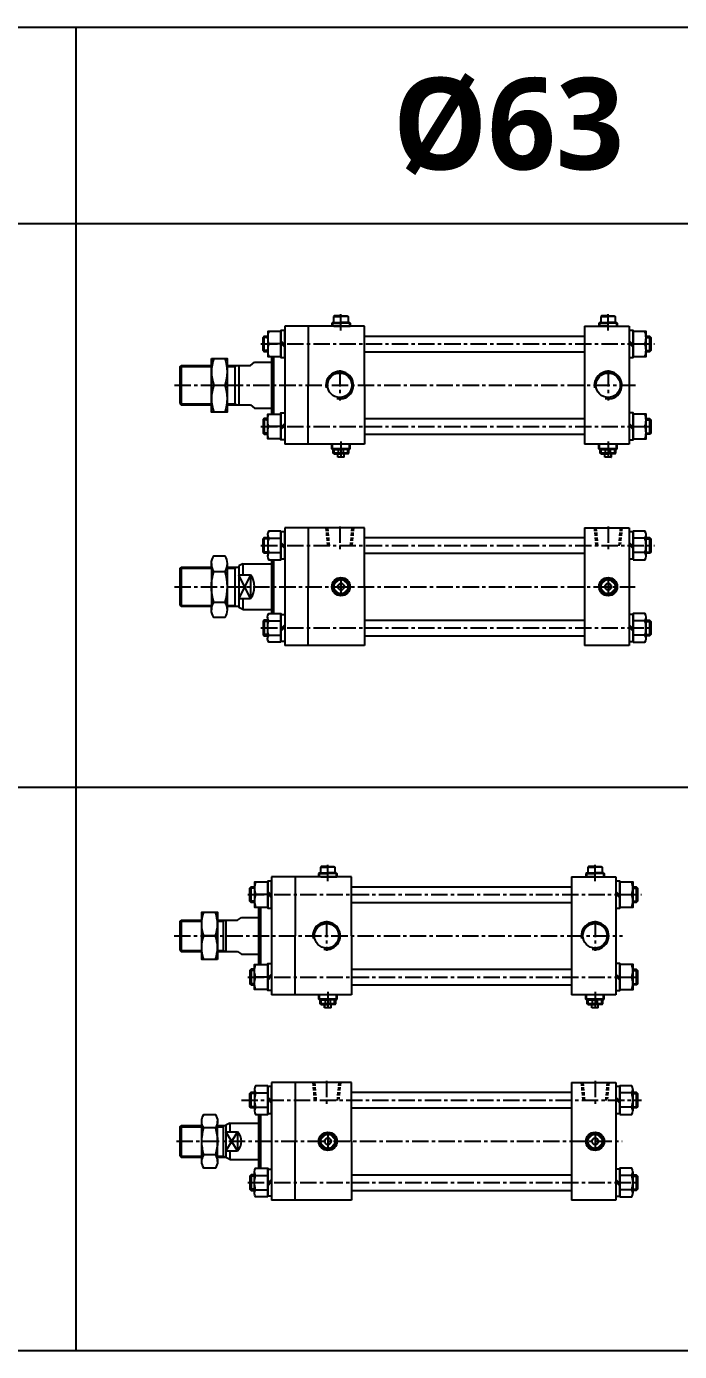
# Model space of a CAD drawing. Extents: x -819 to 29893, y -8942 to 9886.
# Drawn here: x 1329 to 1827, y 1799 to 2811 of the extents above; entities that cross this region are included whole.
import ezdxf

# ---------------------------------------------------------------- set-up
doc = ezdxf.new("R2010")
doc.units = 0
doc.header["$LTSCALE"] = 10
doc.header["$MEASUREMENT"] = 0
doc.linetypes.add('CENTER', pattern=[2, 1.25, -0.25, 0.25, -0.25])
doc.linetypes.add('HIDDEN', pattern=[0.375, 0.25, -0.125])
doc.layers.get('0').update_dxf_attribs({"linetype": 'CONTINUOUS'})
doc.layers.add('ML', color=7, linetype='CONTINUOUS')
doc.layers.add('THIN', color=3, linetype='CONTINUOUS')
doc.styles.add('문자', font='romans.shx')

msp = doc.modelspace()

# ---------------------------------------------------------------- linework, layer by layer
at = {"layer": 'ML', "color": 1, "linetype": 'CENTER'}
for p, q in [((1568.7, 2578.6), (1568.7, 2591.7)), ((1772.7, 2578.6), (1772.7, 2591.7)), ((1507.6, 2568.4), (1808.2, 2568.4)), ((1567.7, 2548.4), (1567.7, 2525.3)), ((1772.7, 2548.4), (1772.7, 2525.3)), ((1441.6, 2536.9), (1793.6, 2536.9)), ((1507.6, 2505.4), (1807.3, 2505.4)), ((1568.7, 2494), (1568.7, 2480.9)), ((1772.7, 2494), (1772.7, 2480.9)), ((1567.7, 2429.1), (1567.7, 2411)), ((1772.7, 2429.1), (1772.7, 2409.4)), ((1507.6, 2414.5), (1808.2, 2414.5)), ((1568.7, 2390), (1568.7, 2376)), ((1772.7, 2390), (1772.7, 2376)), ((1441.6, 2383), (1793.3, 2383)), ((1507.6, 2351.5), (1807.3, 2351.5)), ((1558.7, 2158), (1558.7, 2171.1)), ((1762.7, 2158), (1762.7, 2171.1)), ((1497.6, 2147.8), (1798.2, 2147.8)), ((1557.7, 2127.8), (1557.7, 2104.7)), ((1762.7, 2127.8), (1762.7, 2104.7)), ((1441.3, 2116.3), (1783.6, 2116.3)), ((1497.6, 2084.8), (1797.3, 2084.8)), ((1558.7, 2073.4), (1558.7, 2060.3)), ((1762.7, 2073.4), (1762.7, 2060.3)), ((1557.7, 2005.5), (1557.7, 1987.3)), ((1762.7, 2005.5), (1762.7, 1985.7)), ((1492.6, 1990.8), (1798.2, 1990.8)), ((1558.7, 1966.3), (1558.7, 1952.3)), ((1762.7, 1966.3), (1762.7, 1952.3)), ((1443.1, 1959.3), (1783.3, 1959.3)), ((1497.6, 1927.8), (1797.3, 1927.8))]:
    msp.add_line(p, q, dxfattribs=at)
at = {"layer": 'ML'}
for p, q in [((1525.7, 2581.9), (1525.7, 2491.9)), ((1543.7, 2581.9), (1525.7, 2581.9)), ((1586.7, 2581.9), (1543.7, 2581.9)), ((1543.7, 2581.9), (1543.7, 2536.9)), ((1562.1, 2584.9), (1561.6, 2584.4)), ((1561.6, 2584.4), (1561.6, 2581.9)), ((1561.6, 2584.4), (1568.6, 2584.4)), ((1568.6, 2581.9), (1561.6, 2581.9)), ((1562.1, 2584.9), (1568.6, 2584.9)), ((1563.6, 2589.9), (1563.1, 2589.4)), ((1563.1, 2589.4), (1563.1, 2584.9)), ((1563.1, 2589.4), (1568.6, 2589.4)), ((1563.2, 2581.9), (1574.2, 2581.9)), ((1568.6, 2589.9), (1563.6, 2589.9)), ((1568.6, 2589.9), (1573.6, 2589.9)), ((1574.1, 2589.4), (1568.6, 2589.4)), ((1575.1, 2584.9), (1568.6, 2584.9)), ((1575.6, 2584.4), (1568.6, 2584.4)), ((1568.6, 2581.9), (1575.6, 2581.9)), ((1573.6, 2589.9), (1574.1, 2589.4)), ((1574.1, 2589.4), (1574.1, 2584.9)), ((1575.1, 2584.9), (1575.6, 2584.4)), ((1575.6, 2584.4), (1575.6, 2581.9)), ((1586.7, 2536.9), (1586.7, 2581.9)), ((1754.7, 2581.9), (1788.7, 2581.9)), ((1754.7, 2581.9), (1754.7, 2536.9)), ((1766.1, 2584.9), (1765.6, 2584.4)), ((1765.6, 2584.4), (1765.6, 2581.9)), ((1765.6, 2584.4), (1772.6, 2584.4)), ((1772.6, 2581.9), (1765.6, 2581.9)), ((1766.1, 2584.9), (1772.6, 2584.9)), ((1767.6, 2589.9), (1767.1, 2589.4)), ((1767.1, 2589.4), (1767.1, 2584.9)), ((1767.1, 2589.4), (1772.6, 2589.4)), ((1767.2, 2581.9), (1778.2, 2581.9)), ((1772.6, 2589.9), (1767.6, 2589.9)), ((1772.6, 2589.9), (1777.6, 2589.9)), ((1778.1, 2589.4), (1772.6, 2589.4)), ((1779.1, 2584.9), (1772.6, 2584.9)), ((1779.6, 2584.4), (1772.6, 2584.4)), ((1772.6, 2581.9), (1779.6, 2581.9)), ((1777.6, 2589.9), (1778.1, 2589.4)), ((1778.1, 2589.4), (1778.1, 2584.9)), ((1779.1, 2584.9), (1779.6, 2584.4)), ((1779.6, 2584.4), (1779.6, 2581.9)), ((1788.7, 2581.9), (1788.7, 2491.9)), ((1510.1, 2562.4), (1510.1, 2574.4)), ((1804.2, 2574.4), (1804.2, 2562.4)), ((1522.7, 2568.4), (1513.5, 2568.4)), ((1522.7, 2570.7), (1525.7, 2567.7)), ((1522.7, 2569), (1525.7, 2566)), ((1791.7, 2567.7), (1788.7, 2570.7)), ((1791.7, 2566), (1788.7, 2569)), ((1791.7, 2568.4), (1800.8, 2568.4)), ((1445.7, 2550.9), (1446.7, 2551.9)), ((1445.7, 2550.9), (1445.7, 2522.9)), ((1446.7, 2551.9), (1446.7, 2521.9)), ((1487.7, 2551.9), (1487.7, 2521.9)), ((1490.7, 2551.9), (1490.7, 2521.9)), ((1499.7, 2551.9), (1502.7, 2554.4)), ((1515.7, 2558.9), (1515.7, 2514.9)), ((1517.2, 2558.9), (1517.2, 2514.9)), ((1471.6, 2536.9), (1479.9, 2536.9)), ((1543.7, 2491.9), (1543.7, 2536.9)), ((1586.7, 2536.9), (1586.7, 2491.9)), ((1754.7, 2536.9), (1754.7, 2491.9)), ((1445.7, 2522.9), (1446.7, 2521.9)), ((1499.7, 2521.9), (1502.7, 2519.4)), ((1510.1, 2511.4), (1510.1, 2499.4)), ((1804.2, 2511.4), (1804.2, 2499.4)), ((1522.7, 2505.4), (1513.5, 2505.4)), ((1522.7, 2504.7), (1525.7, 2507.7)), ((1522.7, 2503), (1525.7, 2506)), ((1791.7, 2504.7), (1788.7, 2507.7)), ((1791.7, 2503), (1788.7, 2506)), ((1791.7, 2505.4), (1800.8, 2505.4)), ((1543.7, 2491.9), (1525.7, 2491.9)), ((1586.7, 2491.9), (1543.7, 2491.9)), ((1561.7, 2488.4), (1561.7, 2491.9)), ((1571.2, 2491.9), (1566.2, 2491.9)), ((1571.2, 2491.9), (1566.2, 2491.9)), ((1575.7, 2488.4), (1575.7, 2491.9)), ((1788.7, 2491.9), (1754.7, 2491.9)), ((1765.7, 2488.4), (1765.7, 2491.9)), ((1775.2, 2491.9), (1770.2, 2491.9)), ((1775.2, 2491.9), (1770.2, 2491.9)), ((1779.7, 2488.4), (1779.7, 2491.9)), ((1562.2, 2487.9), (1561.7, 2488.4)), ((1575.7, 2488.4), (1561.7, 2488.4)), ((1562.2, 2487.9), (1568.7, 2487.9)), ((1562.7, 2484.9), (1562.7, 2487.9)), ((1563.2, 2484.4), (1562.7, 2484.9)), ((1574.7, 2484.9), (1562.7, 2484.9)), ((1563.2, 2484.4), (1568.7, 2484.4)), ((1563.5, 2484.9), (1563.5, 2487.9)), ((1566.2, 2482), (1566.2, 2484.4)), ((1571.2, 2482), (1566.2, 2482)), ((1566.3, 2481.9), (1566.2, 2482)), ((1571.1, 2481.9), (1566.3, 2481.9)), ((1566.8, 2484.9), (1566.8, 2487.9)), ((1575.2, 2487.9), (1568.7, 2487.9)), ((1574.2, 2484.4), (1568.7, 2484.4)), ((1570.6, 2484.9), (1570.6, 2487.9)), ((1571.1, 2481.9), (1571.2, 2482)), ((1571.2, 2482), (1571.2, 2484.4)), ((1573.8, 2484.9), (1573.8, 2487.9)), ((1574.2, 2484.4), (1574.7, 2484.9)), ((1574.7, 2484.9), (1574.7, 2487.9)), ((1575.2, 2487.9), (1575.7, 2488.4)), ((1766.2, 2487.9), (1765.7, 2488.4)), ((1779.7, 2488.4), (1765.7, 2488.4)), ((1766.2, 2487.9), (1772.7, 2487.9)), ((1766.7, 2484.9), (1766.7, 2487.9)), ((1767.2, 2484.4), (1766.7, 2484.9)), ((1778.7, 2484.9), (1766.7, 2484.9)), ((1767.2, 2484.4), (1772.7, 2484.4)), ((1767.5, 2484.9), (1767.5, 2487.9)), ((1770.2, 2482), (1770.2, 2484.4)), ((1775.2, 2482), (1770.2, 2482)), ((1770.3, 2481.9), (1770.2, 2482)), ((1775.1, 2481.9), (1770.3, 2481.9)), ((1770.8, 2484.9), (1770.8, 2487.9)), ((1779.2, 2487.9), (1772.7, 2487.9)), ((1778.2, 2484.4), (1772.7, 2484.4)), ((1774.6, 2484.9), (1774.6, 2487.9)), ((1775.1, 2481.9), (1775.2, 2482)), ((1775.2, 2482), (1775.2, 2484.4)), ((1777.8, 2484.9), (1777.8, 2487.9)), ((1778.2, 2484.4), (1778.7, 2484.9)), ((1778.7, 2484.9), (1778.7, 2487.9)), ((1779.2, 2487.9), (1779.7, 2488.4)), ((1510.1, 2408.5), (1510.1, 2420.5)), ((1512.7, 2422.7), (1512.7, 2406.3)), ((1513.5, 2420), (1522.7, 2420)), ((1543.7, 2428), (1525.7, 2428)), ((1525.7, 2428), (1525.7, 2338)), ((1586.7, 2428), (1543.7, 2428)), ((1543.7, 2428), (1543.7, 2383)), ((1586.7, 2383), (1586.7, 2428)), ((1754.7, 2428), (1788.7, 2428)), ((1754.7, 2428), (1754.7, 2383)), ((1788.7, 2428), (1788.7, 2338)), ((1800.8, 2420), (1791.7, 2420)), ((1801.7, 2406.3), (1801.7, 2422.7)), ((1804.2, 2420.5), (1804.2, 2408.5)), ((1513.5, 2409), (1522.7, 2409)), ((1522.7, 2416.8), (1525.7, 2413.8)), ((1522.7, 2415.1), (1525.7, 2412.1)), ((1791.7, 2413.8), (1788.7, 2416.8)), ((1791.7, 2412.1), (1788.7, 2415.1)), ((1800.8, 2409), (1791.7, 2409)), ((1469.7, 2400.6), (1469.7, 2365.4)), ((1481.7, 2400.6), (1481.7, 2365.4)), ((1493.7, 2400.5), (1490.7, 2398.8)), ((1493.7, 2400.5), (1493.7, 2392)), ((1515.7, 2403.5), (1515.7, 2362.5)), ((1517.2, 2403.5), (1517.2, 2362.5)), ((1445.7, 2397), (1446.7, 2398)), ((1445.7, 2397), (1445.7, 2369)), ((1446.7, 2398), (1446.7, 2368)), ((1471.6, 2394.7), (1479.9, 2394.7)), ((1487.7, 2398), (1487.7, 2368)), ((1490.7, 2398.8), (1490.7, 2367.2)), ((1490.7, 2392), (1499.7, 2392)), ((1499.7, 2392), (1499.7, 2374)), ((1543.7, 2338), (1543.7, 2383)), ((1566.8, 2388.1), (1563.5, 2384.9)), ((1563.5, 2381.1), (1566.8, 2377.8)), ((1570.6, 2388.1), (1573.8, 2384.9)), ((1573.8, 2381.1), (1570.6, 2377.8)), ((1586.7, 2383), (1586.7, 2338)), ((1754.7, 2383), (1754.7, 2338)), ((1770.8, 2388.1), (1767.5, 2384.9)), ((1767.5, 2381.1), (1770.8, 2377.8)), ((1774.6, 2388.1), (1777.8, 2384.9)), ((1777.8, 2381.1), (1774.6, 2377.8)), ((1445.7, 2369), (1446.7, 2368)), ((1471.6, 2371.2), (1479.9, 2371.2)), ((1490.7, 2374), (1499.7, 2374)), ((1493.7, 2374), (1493.7, 2365.5)), ((1493.7, 2365.5), (1490.7, 2367.2)), ((1512.7, 2343.3), (1512.7, 2359.7)), ((1801.7, 2343.3), (1801.7, 2359.7)), ((1510.1, 2357.5), (1510.1, 2345.5)), ((1513.5, 2357), (1522.7, 2357)), ((1522.7, 2350.8), (1525.7, 2353.8)), ((1522.7, 2349.1), (1525.7, 2352.1)), ((1791.7, 2350.8), (1788.7, 2353.8)), ((1791.7, 2349.1), (1788.7, 2352.1)), ((1800.8, 2357), (1791.7, 2357)), ((1804.2, 2357.5), (1804.2, 2345.5)), ((1513.5, 2346), (1522.7, 2346)), ((1800.8, 2346), (1791.7, 2346)), ((1543.7, 2338), (1525.7, 2338)), ((1586.7, 2338), (1543.7, 2338)), ((1788.7, 2338), (1754.7, 2338)), ((1553.6, 2169.3), (1553.1, 2168.8)), ((1553.1, 2168.8), (1553.1, 2164.3)), ((1553.1, 2168.8), (1558.6, 2168.8)), ((1558.6, 2169.3), (1553.6, 2169.3)), ((1558.6, 2169.3), (1563.6, 2169.3)), ((1564.1, 2168.8), (1558.6, 2168.8)), ((1563.6, 2169.3), (1564.1, 2168.8)), ((1564.1, 2168.8), (1564.1, 2164.3)), ((1757.6, 2169.3), (1757.1, 2168.8)), ((1757.1, 2168.8), (1757.1, 2164.3)), ((1757.1, 2168.8), (1762.6, 2168.8)), ((1762.6, 2169.3), (1757.6, 2169.3)), ((1762.6, 2169.3), (1767.6, 2169.3)), ((1768.1, 2168.8), (1762.6, 2168.8)), ((1767.6, 2169.3), (1768.1, 2168.8)), ((1768.1, 2168.8), (1768.1, 2164.3)), ((1515.7, 2161.3), (1515.7, 2071.3)), ((1533.7, 2161.3), (1515.7, 2161.3)), ((1576.7, 2161.3), (1533.7, 2161.3)), ((1533.7, 2161.3), (1533.7, 2116.3)), ((1552.1, 2164.3), (1551.6, 2163.8)), ((1551.6, 2163.8), (1551.6, 2161.3)), ((1551.6, 2163.8), (1558.6, 2163.8)), ((1558.6, 2161.3), (1551.6, 2161.3)), ((1552.1, 2164.3), (1558.6, 2164.3)), ((1553.2, 2161.3), (1564.2, 2161.3)), ((1565.1, 2164.3), (1558.6, 2164.3)), ((1565.6, 2163.8), (1558.6, 2163.8)), ((1558.6, 2161.3), (1565.6, 2161.3)), ((1565.1, 2164.3), (1565.6, 2163.8)), ((1565.6, 2163.8), (1565.6, 2161.3)), ((1576.7, 2116.3), (1576.7, 2161.3)), ((1744.7, 2161.3), (1778.7, 2161.3)), ((1744.7, 2161.3), (1744.7, 2116.3)), ((1756.1, 2164.3), (1755.6, 2163.8)), ((1755.6, 2163.8), (1755.6, 2161.3)), ((1755.6, 2163.8), (1762.6, 2163.8)), ((1762.6, 2161.3), (1755.6, 2161.3)), ((1756.1, 2164.3), (1762.6, 2164.3)), ((1757.2, 2161.3), (1768.2, 2161.3)), ((1769.1, 2164.3), (1762.6, 2164.3)), ((1769.6, 2163.8), (1762.6, 2163.8)), ((1762.6, 2161.3), (1769.6, 2161.3)), ((1769.1, 2164.3), (1769.6, 2163.8)), ((1769.6, 2163.8), (1769.6, 2161.3)), ((1778.7, 2161.3), (1778.7, 2071.3)), ((1500.1, 2141.8), (1500.1, 2153.8)), ((1512.7, 2147.8), (1503.5, 2147.8)), ((1512.7, 2150.1), (1515.7, 2147.1)), ((1512.7, 2148.4), (1515.7, 2145.4)), ((1781.7, 2147.1), (1778.7, 2150.1)), ((1781.7, 2145.4), (1778.7, 2148.4)), ((1781.7, 2147.8), (1790.8, 2147.8)), ((1794.2, 2153.8), (1794.2, 2141.8)), ((1505.7, 2138.3), (1505.7, 2094.3)), ((1507.2, 2138.3), (1507.2, 2094.3)), ((1445.7, 2127.3), (1446.7, 2128.3)), ((1445.7, 2127.3), (1445.7, 2105.3)), ((1446.7, 2128.3), (1446.7, 2104.3)), ((1478.7, 2128.3), (1478.7, 2104.3)), ((1480.7, 2128.3), (1480.7, 2104.3)), ((1480.7, 2128.3), (1489.7, 2128.3)), ((1489.7, 2128.3), (1492.7, 2130.3)), ((1472.8, 2116.3), (1464, 2116.3)), ((1533.7, 2071.3), (1533.7, 2116.3)), ((1576.7, 2116.3), (1576.7, 2071.3)), ((1744.7, 2116.3), (1744.7, 2071.3)), ((1445.7, 2105.3), (1446.7, 2104.3)), ((1489.7, 2104.3), (1492.7, 2102.3)), ((1500.1, 2090.8), (1500.1, 2078.8)), ((1512.7, 2084.1), (1515.7, 2087.1)), ((1512.7, 2082.4), (1515.7, 2085.4)), ((1781.7, 2084.1), (1778.7, 2087.1)), ((1781.7, 2082.4), (1778.7, 2085.4)), ((1794.2, 2090.8), (1794.2, 2078.8)), ((1512.7, 2084.8), (1503.5, 2084.8)), ((1781.7, 2084.8), (1790.8, 2084.8)), ((1533.7, 2071.3), (1515.7, 2071.3)), ((1576.7, 2071.3), (1533.7, 2071.3)), ((1551.7, 2067.8), (1551.7, 2071.3)), ((1552.2, 2067.3), (1551.7, 2067.8)), ((1565.7, 2067.8), (1551.7, 2067.8)), ((1552.2, 2067.3), (1558.7, 2067.3)), ((1552.7, 2064.3), (1552.7, 2067.3)), ((1553.5, 2064.3), (1553.5, 2067.3)), ((1561.2, 2071.3), (1556.2, 2071.3)), ((1561.2, 2071.3), (1556.2, 2071.3)), ((1556.8, 2064.3), (1556.8, 2067.3)), ((1565.2, 2067.3), (1558.7, 2067.3)), ((1560.6, 2064.3), (1560.6, 2067.3)), ((1563.8, 2064.3), (1563.8, 2067.3)), ((1564.7, 2064.3), (1564.7, 2067.3)), ((1565.2, 2067.3), (1565.7, 2067.8)), ((1565.7, 2067.8), (1565.7, 2071.3)), ((1778.7, 2071.3), (1744.7, 2071.3)), ((1755.7, 2067.8), (1755.7, 2071.3)), ((1756.2, 2067.3), (1755.7, 2067.8)), ((1769.7, 2067.8), (1755.7, 2067.8)), ((1756.2, 2067.3), (1762.7, 2067.3)), ((1756.7, 2064.3), (1756.7, 2067.3)), ((1757.5, 2064.3), (1757.5, 2067.3)), ((1765.2, 2071.3), (1760.2, 2071.3)), ((1765.2, 2071.3), (1760.2, 2071.3)), ((1760.8, 2064.3), (1760.8, 2067.3)), ((1769.2, 2067.3), (1762.7, 2067.3)), ((1764.6, 2064.3), (1764.6, 2067.3)), ((1767.8, 2064.3), (1767.8, 2067.3)), ((1768.7, 2064.3), (1768.7, 2067.3)), ((1769.2, 2067.3), (1769.7, 2067.8)), ((1769.7, 2067.8), (1769.7, 2071.3)), ((1553.2, 2063.8), (1552.7, 2064.3)), ((1564.7, 2064.3), (1552.7, 2064.3)), ((1553.2, 2063.8), (1558.7, 2063.8)), ((1556.2, 2061.4), (1556.2, 2063.8)), ((1561.2, 2061.4), (1556.2, 2061.4)), ((1556.3, 2061.3), (1556.2, 2061.4)), ((1561.1, 2061.3), (1556.3, 2061.3)), ((1564.2, 2063.8), (1558.7, 2063.8)), ((1561.1, 2061.3), (1561.2, 2061.4)), ((1561.2, 2061.4), (1561.2, 2063.8)), ((1564.2, 2063.8), (1564.7, 2064.3)), ((1757.2, 2063.8), (1756.7, 2064.3)), ((1768.7, 2064.3), (1756.7, 2064.3)), ((1757.2, 2063.8), (1762.7, 2063.8)), ((1760.2, 2061.4), (1760.2, 2063.8)), ((1765.2, 2061.4), (1760.2, 2061.4)), ((1760.3, 2061.3), (1760.2, 2061.4)), ((1765.1, 2061.3), (1760.3, 2061.3)), ((1768.2, 2063.8), (1762.7, 2063.8)), ((1765.1, 2061.3), (1765.2, 2061.4)), ((1765.2, 2061.4), (1765.2, 2063.8)), ((1768.2, 2063.8), (1768.7, 2064.3)), ((1533.7, 2004.3), (1515.7, 2004.3)), ((1515.7, 2004.3), (1515.7, 1914.3)), ((1576.7, 2004.3), (1533.7, 2004.3)), ((1533.7, 2004.3), (1533.7, 1959.3)), ((1576.7, 1959.3), (1576.7, 2004.3)), ((1744.7, 2004.3), (1778.7, 2004.3)), ((1744.7, 2004.3), (1744.7, 1959.3)), ((1778.7, 2004.3), (1778.7, 1914.3)), ((1500.1, 1984.8), (1500.1, 1996.8)), ((1502.7, 1999), (1502.7, 1982.6)), ((1503.5, 1996.3), (1512.7, 1996.3)), ((1790.8, 1996.3), (1781.7, 1996.3)), ((1791.7, 1982.6), (1791.7, 1999)), ((1794.2, 1996.8), (1794.2, 1984.8)), ((1503.5, 1985.3), (1512.7, 1985.3)), ((1512.7, 1993.1), (1515.7, 1990.1)), ((1512.7, 1991.4), (1515.7, 1988.4)), ((1781.7, 1990.1), (1778.7, 1993.1)), ((1781.7, 1988.4), (1778.7, 1991.4)), ((1790.8, 1985.3), (1781.7, 1985.3)), ((1462.4, 1943.9), (1462.4, 1974.7)), ((1474.4, 1943.9), (1474.4, 1974.7)), ((1505.7, 1979.8), (1505.7, 1938.8)), ((1507.2, 1979.8), (1507.2, 1938.8)), ((1445.7, 1970.3), (1446.7, 1971.3)), ((1445.7, 1970.3), (1445.7, 1948.3)), ((1446.7, 1971.3), (1446.7, 1947.3)), ((1472.8, 1969.5), (1464, 1969.5)), ((1478.7, 1971.3), (1478.7, 1947.3)), ((1483.7, 1973.3), (1480.7, 1971.6)), ((1480.7, 1971.6), (1480.7, 1947)), ((1480.7, 1966.5), (1489.7, 1966.5)), ((1483.7, 1973.3), (1483.7, 1966.5)), ((1489.7, 1966.5), (1489.7, 1952.1)), ((1556.8, 1964.4), (1553.5, 1961.2)), ((1560.6, 1964.4), (1563.8, 1961.2)), ((1760.8, 1964.4), (1757.5, 1961.2)), ((1764.6, 1964.4), (1767.8, 1961.2)), ((1533.7, 1914.3), (1533.7, 1959.3)), ((1553.5, 1957.4), (1556.8, 1954.1)), ((1563.8, 1957.4), (1560.6, 1954.1)), ((1576.7, 1959.3), (1576.7, 1914.3)), ((1744.7, 1959.3), (1744.7, 1914.3)), ((1757.5, 1957.4), (1760.8, 1954.1)), ((1767.8, 1957.4), (1764.6, 1954.1)), ((1445.7, 1948.3), (1446.7, 1947.3)), ((1472.8, 1949), (1464, 1949)), ((1480.7, 1952.1), (1489.7, 1952.1)), ((1483.7, 1945.3), (1480.7, 1947)), ((1483.7, 1952.1), (1483.7, 1945.3)), ((1500.1, 1933.8), (1500.1, 1921.8)), ((1502.7, 1919.6), (1502.7, 1936)), ((1503.5, 1933.3), (1512.7, 1933.3)), ((1790.8, 1933.3), (1781.7, 1933.3)), ((1791.7, 1919.6), (1791.7, 1936)), ((1794.2, 1933.8), (1794.2, 1921.8)), ((1512.7, 1927.1), (1515.7, 1930.1)), ((1512.7, 1925.4), (1515.7, 1928.4)), ((1781.7, 1927.1), (1778.7, 1930.1)), ((1781.7, 1925.4), (1778.7, 1928.4)), ((1503.5, 1922.3), (1512.7, 1922.3)), ((1533.7, 1914.3), (1515.7, 1914.3)), ((1576.7, 1914.3), (1533.7, 1914.3)), ((1778.7, 1914.3), (1744.7, 1914.3)), ((1790.8, 1922.3), (1781.7, 1922.3))]:
    msp.add_line(p, q, dxfattribs=at)
at = {"layer": 'ML', "color": 2}
for p, q in [((1562.1, 2584.9), (1562.1, 2581.9)), ((1575.1, 2584.9), (1575.1, 2581.9)), ((1766.1, 2584.9), (1766.1, 2581.9)), ((1779.1, 2584.9), (1779.1, 2581.9)), ((1512.7, 2573.4), (1509.2, 2573.4)), ((1801.7, 2573.4), (1805.2, 2573.4)), ((1512.7, 2563.3), (1509.2, 2563.3)), ((1801.7, 2563.3), (1805.2, 2563.3)), ((1487.7, 2551.1), (1489, 2551.9)), ((1487.7, 2522.6), (1489, 2521.9)), ((1512.7, 2510.4), (1509.2, 2510.4)), ((1801.7, 2510.4), (1805.2, 2510.4)), ((1512.7, 2500.3), (1509.2, 2500.3)), ((1801.7, 2500.3), (1805.2, 2500.3)), ((1562.2, 2487.9), (1562.2, 2491.9)), ((1575.2, 2487.9), (1575.2, 2491.9)), ((1766.2, 2487.9), (1766.2, 2491.9)), ((1779.2, 2487.9), (1779.2, 2491.9)), ((1566.3, 2481.9), (1566.3, 2484.4)), ((1571.1, 2481.9), (1571.1, 2484.4)), ((1770.3, 2481.9), (1770.3, 2484.4)), ((1775.1, 2481.9), (1775.1, 2484.4)), ((1512.7, 2419.5), (1509.2, 2419.5)), ((1801.7, 2419.5), (1805.2, 2419.5)), ((1512.7, 2409.4), (1509.2, 2409.4)), ((1801.7, 2409.4), (1805.2, 2409.4)), ((1487.7, 2397.2), (1489, 2398)), ((1499.7, 2392), (1490.7, 2374)), ((1499.7, 2374), (1490.7, 2392)), ((1487.7, 2368.7), (1489, 2368)), ((1512.7, 2356.5), (1509.2, 2356.5)), ((1801.7, 2356.5), (1805.2, 2356.5)), ((1512.7, 2346.4), (1509.2, 2346.4)), ((1801.7, 2346.4), (1805.2, 2346.4)), ((1552.1, 2164.3), (1552.1, 2161.3)), ((1565.1, 2164.3), (1565.1, 2161.3)), ((1756.1, 2164.3), (1756.1, 2161.3)), ((1769.1, 2164.3), (1769.1, 2161.3)), ((1478.7, 2127.5), (1480, 2128.3)), ((1478.7, 2105), (1480, 2104.3)), ((1552.2, 2067.3), (1552.2, 2071.3)), ((1565.2, 2067.3), (1565.2, 2071.3)), ((1756.2, 2067.3), (1756.2, 2071.3)), ((1769.2, 2067.3), (1769.2, 2071.3)), ((1556.3, 2061.3), (1556.3, 2063.8)), ((1561.1, 2061.3), (1561.1, 2063.8)), ((1760.3, 2061.3), (1760.3, 2063.8)), ((1765.1, 2061.3), (1765.1, 2063.8)), ((1478.7, 1970.5), (1480, 1971.3)), ((1489.7, 1966.5), (1480.7, 1952.1)), ((1489.7, 1952.1), (1480.7, 1966.5)), ((1478.7, 1948), (1480, 1947.3))]:
    msp.add_line(p, q, dxfattribs=at)
at = {"layer": 'ML', "color": 7, "linetype": 'Continuous'}
for p, q in [((1586.7, 2574.4), (1754.7, 2574.4)), ((1586.7, 2562.4), (1754.7, 2562.4)), ((1446.7, 2551.9), (1469.7, 2551.9)), ((1481.7, 2551.9), (1499.7, 2551.9)), ((1502.7, 2554.4), (1515.7, 2554.4)), ((1446.7, 2521.9), (1469.7, 2521.9)), ((1481.7, 2521.9), (1499.7, 2521.9)), ((1502.7, 2519.4), (1515.7, 2519.4)), ((1586.7, 2511.4), (1754.7, 2511.4)), ((1586.7, 2499.4), (1754.7, 2499.4)), ((1586.7, 2420.5), (1754.7, 2420.5)), ((1493.7, 2400.5), (1515.7, 2400.5)), ((1586.7, 2408.5), (1754.7, 2408.5)), ((1446.7, 2398), (1469.7, 2398)), ((1481.7, 2398), (1490.7, 2398)), ((1446.7, 2368), (1469.7, 2368)), ((1481.7, 2368), (1490.7, 2368)), ((1493.7, 2365.5), (1515.7, 2365.5)), ((1586.7, 2357.5), (1754.7, 2357.5)), ((1586.7, 2345.5), (1754.7, 2345.5)), ((1576.7, 2153.8), (1744.7, 2153.8)), ((1576.7, 2141.8), (1744.7, 2141.8)), ((1446.7, 2128.3), (1462.4, 2128.3)), ((1474.4, 2128.3), (1480.7, 2128.3)), ((1492.7, 2130.3), (1505.7, 2130.3)), ((1446.7, 2104.3), (1462.4, 2104.3)), ((1474.4, 2104.3), (1480.7, 2104.3)), ((1480.7, 2104.3), (1489.7, 2104.3)), ((1492.7, 2102.3), (1505.7, 2102.3)), ((1576.7, 2090.8), (1744.7, 2090.8)), ((1576.7, 2078.8), (1744.7, 2078.8)), ((1576.7, 1996.8), (1744.7, 1996.8)), ((1576.7, 1984.8), (1744.7, 1984.8)), ((1446.7, 1971.3), (1462.4, 1971.3)), ((1474.4, 1971.3), (1480.7, 1971.3)), ((1483.7, 1973.3), (1505.7, 1973.3)), ((1446.7, 1947.3), (1462.4, 1947.3)), ((1474.4, 1947.3), (1480.7, 1947.3)), ((1483.7, 1945.3), (1505.7, 1945.3)), ((1576.7, 1933.8), (1744.7, 1933.8)), ((1576.7, 1921.8), (1744.7, 1921.8))]:
    msp.add_line(p, q, dxfattribs=at)
at = {"layer": 'ML', "color": 2, "linetype": 'Continuous'}
for p, q in [((1445.9, 2551.1), (1469.7, 2551.1)), ((1481.7, 2551.1), (1487.7, 2551.1)), ((1445.9, 2522.6), (1469.7, 2522.6)), ((1481.7, 2522.6), (1487.7, 2522.6)), ((1445.9, 2397.2), (1469.7, 2397.2)), ((1481.7, 2397.2), (1487.7, 2397.2)), ((1445.9, 2368.7), (1469.7, 2368.7)), ((1481.7, 2368.7), (1487.7, 2368.7)), ((1445.9, 2127.5), (1462.4, 2127.5)), ((1474.4, 2127.5), (1478.7, 2127.5)), ((1445.9, 2105), (1462.4, 2105)), ((1474.4, 2105), (1478.7, 2105)), ((1445.9, 1970.5), (1462.4, 1970.5)), ((1474.4, 1970.5), (1478.7, 1970.5)), ((1445.9, 1948), (1462.4, 1948)), ((1474.4, 1948), (1478.7, 1948))]:
    msp.add_line(p, q, dxfattribs=at)
at = {"layer": 'ML', "color": 6, "linetype": 'HIDDEN'}
for p, q in [((1557.2, 2428), (1558.3, 2415.1)), ((1558.4, 2428), (1559.6, 2414)), ((1577, 2428), (1575.8, 2414)), ((1578.2, 2428), (1577, 2415.1)), ((1762.2, 2428), (1763.3, 2415.1)), ((1763.4, 2428), (1764.6, 2414)), ((1782, 2428), (1780.8, 2414)), ((1783.2, 2428), (1782, 2415.1)), ((1547.2, 2004.3), (1548.3, 1991.5)), ((1548.4, 2004.3), (1549.6, 1990.3)), ((1567, 2004.3), (1565.8, 1990.3)), ((1568.2, 2004.3), (1567, 1991.5)), ((1752.2, 2004.3), (1753.3, 1991.5)), ((1753.4, 2004.3), (1754.6, 1990.3)), ((1772, 2004.3), (1770.8, 1990.3)), ((1773.2, 2004.3), (1772, 1991.5))]:
    msp.add_line(p, q, dxfattribs=at)
at = {"layer": 'ML', "const_width": 1.5}
for points in [[(4304.6, 2660.2), (4304.6, 2810.2), (150, 2810.2)], [(1366.4, 2660.2), (1366.4, 2810.2)], [(729.3, 2660.2), (1366.4, 2660.2), (1366.4, 1799.5)], [(1366.4, 2660.2), (2036.9, 2660.2), (2036.9, 1799.5)], [(729.3, 2229.8), (1366.4, 2229.8)], [(1366.4, 2229.8), (2036.9, 2229.8)], [(729.3, 1799.5), (1366.4, 1799.5)], [(1366.4, 1799.5), (2036.9, 1799.5)]]:
    msp.add_lwpolyline(points, dxfattribs=at)
at = {"layer": 'ML'}
for points in [[(1512.7, 2562.4), (1510.1, 2562.4), (1509.2, 2563.3), (1509.2, 2573.4), (1510.1, 2574.4), (1512.7, 2574.4)], [(1525.7, 2558.1), (1525.7, 2578.7), (1522.7, 2578.7), (1522.7, 2558.1), (1525.7, 2558.1)], [(1788.7, 2578.7), (1788.7, 2558.1), (1791.7, 2558.1), (1791.7, 2578.7), (1788.7, 2578.7)], [(1801.7, 2574.4), (1804.2, 2574.4), (1805.2, 2573.4), (1805.2, 2563.3), (1804.2, 2562.4), (1801.7, 2562.4)], [(1512.7, 2511.4), (1510.1, 2511.4), (1509.2, 2510.4), (1509.2, 2500.3), (1510.1, 2499.4), (1512.7, 2499.4)], [(1525.7, 2515.7), (1525.7, 2495.1), (1522.7, 2495.1), (1522.7, 2515.7), (1525.7, 2515.7)], [(1788.7, 2515.7), (1788.7, 2495.1), (1791.7, 2495.1), (1791.7, 2515.7), (1788.7, 2515.7)], [(1801.7, 2511.4), (1804.2, 2511.4), (1805.2, 2510.4), (1805.2, 2500.3), (1804.2, 2499.4), (1801.7, 2499.4)], [(1512.7, 2408.5), (1510.1, 2408.5), (1509.2, 2409.4), (1509.2, 2419.5), (1510.1, 2420.5), (1512.7, 2420.5)], [(1525.7, 2404.2), (1525.7, 2424.8), (1522.7, 2424.8), (1522.7, 2404.2), (1525.7, 2404.2)], [(1788.7, 2424.8), (1788.7, 2404.2), (1791.7, 2404.2), (1791.7, 2424.8), (1788.7, 2424.8)], [(1801.7, 2420.5), (1804.2, 2420.5), (1805.2, 2419.5), (1805.2, 2409.4), (1804.2, 2408.5), (1801.7, 2408.5)], [(1525.7, 2361.8), (1525.7, 2341.2), (1522.7, 2341.2), (1522.7, 2361.8), (1525.7, 2361.8)], [(1788.7, 2361.8), (1788.7, 2341.2), (1791.7, 2341.2), (1791.7, 2361.8), (1788.7, 2361.8)], [(1512.7, 2357.5), (1510.1, 2357.5), (1509.2, 2356.5), (1509.2, 2346.4), (1510.1, 2345.5), (1512.7, 2345.5)], [(1801.7, 2357.5), (1804.2, 2357.5), (1805.2, 2356.5), (1805.2, 2346.4), (1804.2, 2345.5), (1801.7, 2345.5)], [(1515.7, 2137.5), (1515.7, 2158.1), (1512.7, 2158.1), (1512.7, 2137.5), (1515.7, 2137.5)], [(1778.7, 2158.1), (1778.7, 2137.5), (1781.7, 2137.5), (1781.7, 2158.1), (1778.7, 2158.1)], [(1502.7, 2141.8), (1500.1, 2141.8), (1499.2, 2142.7), (1499.2, 2152.8), (1500.1, 2153.8), (1502.7, 2153.8)], [(1791.7, 2153.8), (1794.2, 2153.8), (1795.2, 2152.8), (1795.2, 2142.7), (1794.2, 2141.8), (1791.7, 2141.8)], [(1502.7, 2090.8), (1500.1, 2090.8), (1499.2, 2089.8), (1499.2, 2079.7), (1500.1, 2078.8), (1502.7, 2078.8)], [(1515.7, 2095.1), (1515.7, 2074.5), (1512.7, 2074.5), (1512.7, 2095.1), (1515.7, 2095.1)], [(1778.7, 2095.1), (1778.7, 2074.5), (1781.7, 2074.5), (1781.7, 2095.1), (1778.7, 2095.1)], [(1791.7, 2090.8), (1794.2, 2090.8), (1795.2, 2089.8), (1795.2, 2079.7), (1794.2, 2078.8), (1791.7, 2078.8)], [(1502.7, 1984.8), (1500.1, 1984.8), (1499.2, 1985.7), (1499.2, 1995.8), (1500.1, 1996.8), (1502.7, 1996.8)], [(1515.7, 1980.5), (1515.7, 2001.1), (1512.7, 2001.1), (1512.7, 1980.5), (1515.7, 1980.5)], [(1778.7, 2001.1), (1778.7, 1980.5), (1781.7, 1980.5), (1781.7, 2001.1), (1778.7, 2001.1)], [(1791.7, 1996.8), (1794.2, 1996.8), (1795.2, 1995.8), (1795.2, 1985.7), (1794.2, 1984.8), (1791.7, 1984.8)], [(1502.7, 1933.8), (1500.1, 1933.8), (1499.2, 1932.8), (1499.2, 1922.7), (1500.1, 1921.8), (1502.7, 1921.8)], [(1515.7, 1938.1), (1515.7, 1917.5), (1512.7, 1917.5), (1512.7, 1938.1), (1515.7, 1938.1)], [(1778.7, 1938.1), (1778.7, 1917.5), (1781.7, 1917.5), (1781.7, 1938.1), (1778.7, 1938.1)], [(1791.7, 1933.8), (1794.2, 1933.8), (1795.2, 1932.8), (1795.2, 1922.7), (1794.2, 1921.8), (1791.7, 1921.8)]]:
    msp.add_lwpolyline(points, dxfattribs=at)
for points in [[(1522.7, 2577.9), (1512.7, 2577.9), (1512.7, 2558.9), (1522.7, 2558.9)], [(1791.7, 2558.9), (1801.7, 2558.9), (1801.7, 2577.9), (1791.7, 2577.9)], [(1469.7, 2557.4), (1481.7, 2557.4), (1481.7, 2516.4), (1469.7, 2516.4)], [(1522.7, 2495.9), (1512.7, 2495.9), (1512.7, 2514.9), (1522.7, 2514.9)], [(1791.7, 2495.9), (1801.7, 2495.9), (1801.7, 2514.9), (1791.7, 2514.9)], [(1512.7, 2157.3), (1502.7, 2157.3), (1502.7, 2138.3), (1512.7, 2138.3)], [(1781.7, 2138.3), (1791.7, 2138.3), (1791.7, 2157.3), (1781.7, 2157.3)], [(1474.4, 2098.3), (1462.4, 2098.3), (1462.4, 2134.3), (1474.4, 2134.3)], [(1512.7, 2075.3), (1502.7, 2075.3), (1502.7, 2094.3), (1512.7, 2094.3)], [(1781.7, 2075.3), (1791.7, 2075.3), (1791.7, 2094.3), (1781.7, 2094.3)]]:
    msp.add_lwpolyline(points, close=True, dxfattribs=at)
for points in [[(1513.5, 2577.9, 0.178633), (1513.5, 2568.4, 0.178633), (1513.5, 2558.9)], [(1800.8, 2558.9, 0.178633), (1800.8, 2568.4, 0.178633), (1800.8, 2577.9)], [(1471.6, 2557.4, 0.178633), (1471.6, 2536.9, 0.178633), (1471.6, 2516.4)], [(1479.9, 2557.4, -0.178633), (1479.9, 2536.9, -0.178633), (1479.9, 2516.4)], [(1513.5, 2495.9, -0.178633), (1513.5, 2505.4, -0.178633), (1513.5, 2514.9)], [(1800.8, 2495.9, 0.178633), (1800.8, 2505.4, 0.178633), (1800.8, 2514.9)], [(1522.7, 2425.5), (1513.5, 2425.5, 0.309401), (1513.5, 2420, 0.154701), (1513.5, 2409, 0.309401), (1513.5, 2403.5), (1522.7, 2403.5), (1522.7, 2425.5)], [(1791.7, 2403.5), (1800.8, 2403.5, 0.309401), (1800.8, 2409, 0.154701), (1800.8, 2420, 0.309401), (1800.8, 2425.5), (1791.7, 2425.5), (1791.7, 2403.5)], [(1471.6, 2394.7, -0.309401), (1471.6, 2406.5), (1479.9, 2406.5, -0.309401), (1479.9, 2394.7, -0.154701), (1479.9, 2371.2, -0.309401), (1479.9, 2359.5), (1471.6, 2359.5, -0.309401), (1471.6, 2371.2, -0.154701), (1471.6, 2394.7, 0.178633)], [(1522.7, 2340.5), (1513.5, 2340.5, -0.309401), (1513.5, 2346, -0.154701), (1513.5, 2357, -0.309401), (1513.5, 2362.5), (1522.7, 2362.5), (1522.7, 2340.5)], [(1791.7, 2340.5), (1800.8, 2340.5, 0.309401), (1800.8, 2346, 0.154701), (1800.8, 2357, 0.309401), (1800.8, 2362.5), (1791.7, 2362.5), (1791.7, 2340.5)], [(1503.5, 2157.3, 0.178633), (1503.5, 2147.8, 0.178633), (1503.5, 2138.3)], [(1790.8, 2138.3, 0.178633), (1790.8, 2147.8, 0.178633), (1790.8, 2157.3)], [(1464, 2098.3, -0.178633), (1464, 2116.3, -0.178633), (1464, 2134.3)], [(1472.8, 2098.3, 0.178633), (1472.8, 2116.3, 0.178633), (1472.8, 2134.3)], [(1503.5, 2075.3, -0.178633), (1503.5, 2084.8, -0.178633), (1503.5, 2094.3)], [(1790.8, 2075.3, 0.178633), (1790.8, 2084.8, 0.178633), (1790.8, 2094.3)], [(1512.7, 2001.8), (1503.5, 2001.8, 0.309401), (1503.5, 1996.3, 0.154701), (1503.5, 1985.3, 0.309401), (1503.5, 1979.8), (1512.7, 1979.8), (1512.7, 2001.8)], [(1781.7, 1979.8), (1790.8, 1979.8, 0.309401), (1790.8, 1985.3, 0.154701), (1790.8, 1996.3, 0.309401), (1790.8, 2001.8), (1781.7, 2001.8), (1781.7, 1979.8)], [(1472.8, 1949, -0.309401), (1472.8, 1938.8), (1464, 1938.8, -0.309401), (1464, 1949, -0.154701), (1464, 1969.5, -0.309401), (1464, 1979.8), (1472.8, 1979.8, -0.309401), (1472.8, 1969.5, -0.154701), (1472.8, 1949, 0.178633)], [(1512.7, 1916.8), (1503.5, 1916.8, -0.309401), (1503.5, 1922.3, -0.154701), (1503.5, 1933.3, -0.309401), (1503.5, 1938.8), (1512.7, 1938.8), (1512.7, 1916.8)], [(1781.7, 1916.8), (1790.8, 1916.8, 0.309401), (1790.8, 1922.3, 0.154701), (1790.8, 1933.3, 0.309401), (1790.8, 1938.8), (1781.7, 1938.8), (1781.7, 1916.8)]]:
    msp.add_lwpolyline(points, format="xyb", dxfattribs=at)
for centre, radius in [((1567.7, 2536.9), 9.32), ((1772.7, 2536.9), 9.32), ((1568.7, 2383), 7), ((1568.7, 2383), 6), ((1772.7, 2383), 7), ((1772.7, 2383), 6), ((1568.7, 2383), 5.5), ((1568.7, 2383), 2.5), ((1772.7, 2383), 5.5), ((1772.7, 2383), 2.5), ((1557.7, 2116.3), 9.32), ((1762.7, 2116.3), 9.32), ((1558.7, 1959.3), 7), ((1558.7, 1959.3), 6), ((1558.7, 1959.3), 5.5), ((1762.7, 1959.3), 7), ((1762.7, 1959.3), 6), ((1762.7, 1959.3), 5.5), ((1558.7, 1959.3), 2.5), ((1762.7, 1959.3), 2.5)]:
    msp.add_circle(centre, radius, dxfattribs=at)
at = {"layer": 'ML', "color": 2}
for centre, radius, start, end in [((1567.7, 2536.9), 10.5, 257.7131, 191.0431), ((1772.7, 2536.9), 10.5, 257.7131, 191.0431), ((1568.7, 2383), 6.5, 265.9383, 186.314), ((1772.7, 2383), 6.5, 265.9383, 186.314), ((1568.7, 2383), 2.38, 261.5356, 185.3356), ((1772.7, 2383), 2.38, 261.5356, 185.3356), ((1557.7, 2116.3), 10.5, 257.7131, 191.0431), ((1762.7, 2116.3), 10.5, 257.7131, 191.0431), ((1558.7, 1959.3), 6.5, 265.9383, 186.314), ((1762.7, 1959.3), 6.5, 265.9383, 186.314), ((1558.7, 1959.3), 2.38, 261.5356, 185.3356), ((1762.7, 1959.3), 2.38, 261.5356, 185.3356)]:
    msp.add_arc(centre, radius, start, end, dxfattribs=at)
at = {"layer": 'ML'}
for centre, radius, start, end in [((1487.7, 2383), 15, 323.183, 36.817), ((1482.5, 1959.3), 10.2, 314.8229, 45.1771)]:
    msp.add_arc(centre, radius, start, end, dxfattribs=at)
at = {"layer": 'THIN', "color": 2}
for p, q in [((1502.7, 2152.8), (1499.2, 2152.8)), ((1791.7, 2152.8), (1795.2, 2152.8)), ((1502.7, 2142.7), (1499.2, 2142.7)), ((1791.7, 2142.7), (1795.2, 2142.7)), ((1502.7, 2089.8), (1499.2, 2089.8)), ((1791.7, 2089.8), (1795.2, 2089.8)), ((1502.7, 2079.7), (1499.2, 2079.7)), ((1791.7, 2079.7), (1795.2, 2079.7)), ((1502.7, 1995.8), (1499.2, 1995.8)), ((1791.7, 1995.8), (1795.2, 1995.8)), ((1502.7, 1985.7), (1499.2, 1985.7)), ((1791.7, 1985.7), (1795.2, 1985.7)), ((1502.7, 1932.8), (1499.2, 1932.8)), ((1791.7, 1932.8), (1795.2, 1932.8)), ((1502.7, 1922.7), (1499.2, 1922.7)), ((1791.7, 1922.7), (1795.2, 1922.7))]:
    msp.add_line(p, q, dxfattribs=at)

# ---------------------------------------------------------------- texts
at = {"insert": (1608.1, 2771.7), "char_height": 70, "attachment_point": 1, "style": '문자'}
msp.add_mtext_dynamic_manual_height_columns('{\\fMalgun Gothic|b1|i0|c129|p50;%%C63}', width=124.533, gutter_width=16, heights=[0], dxfattribs=at)

doc.saveas('drawing.dxf')
